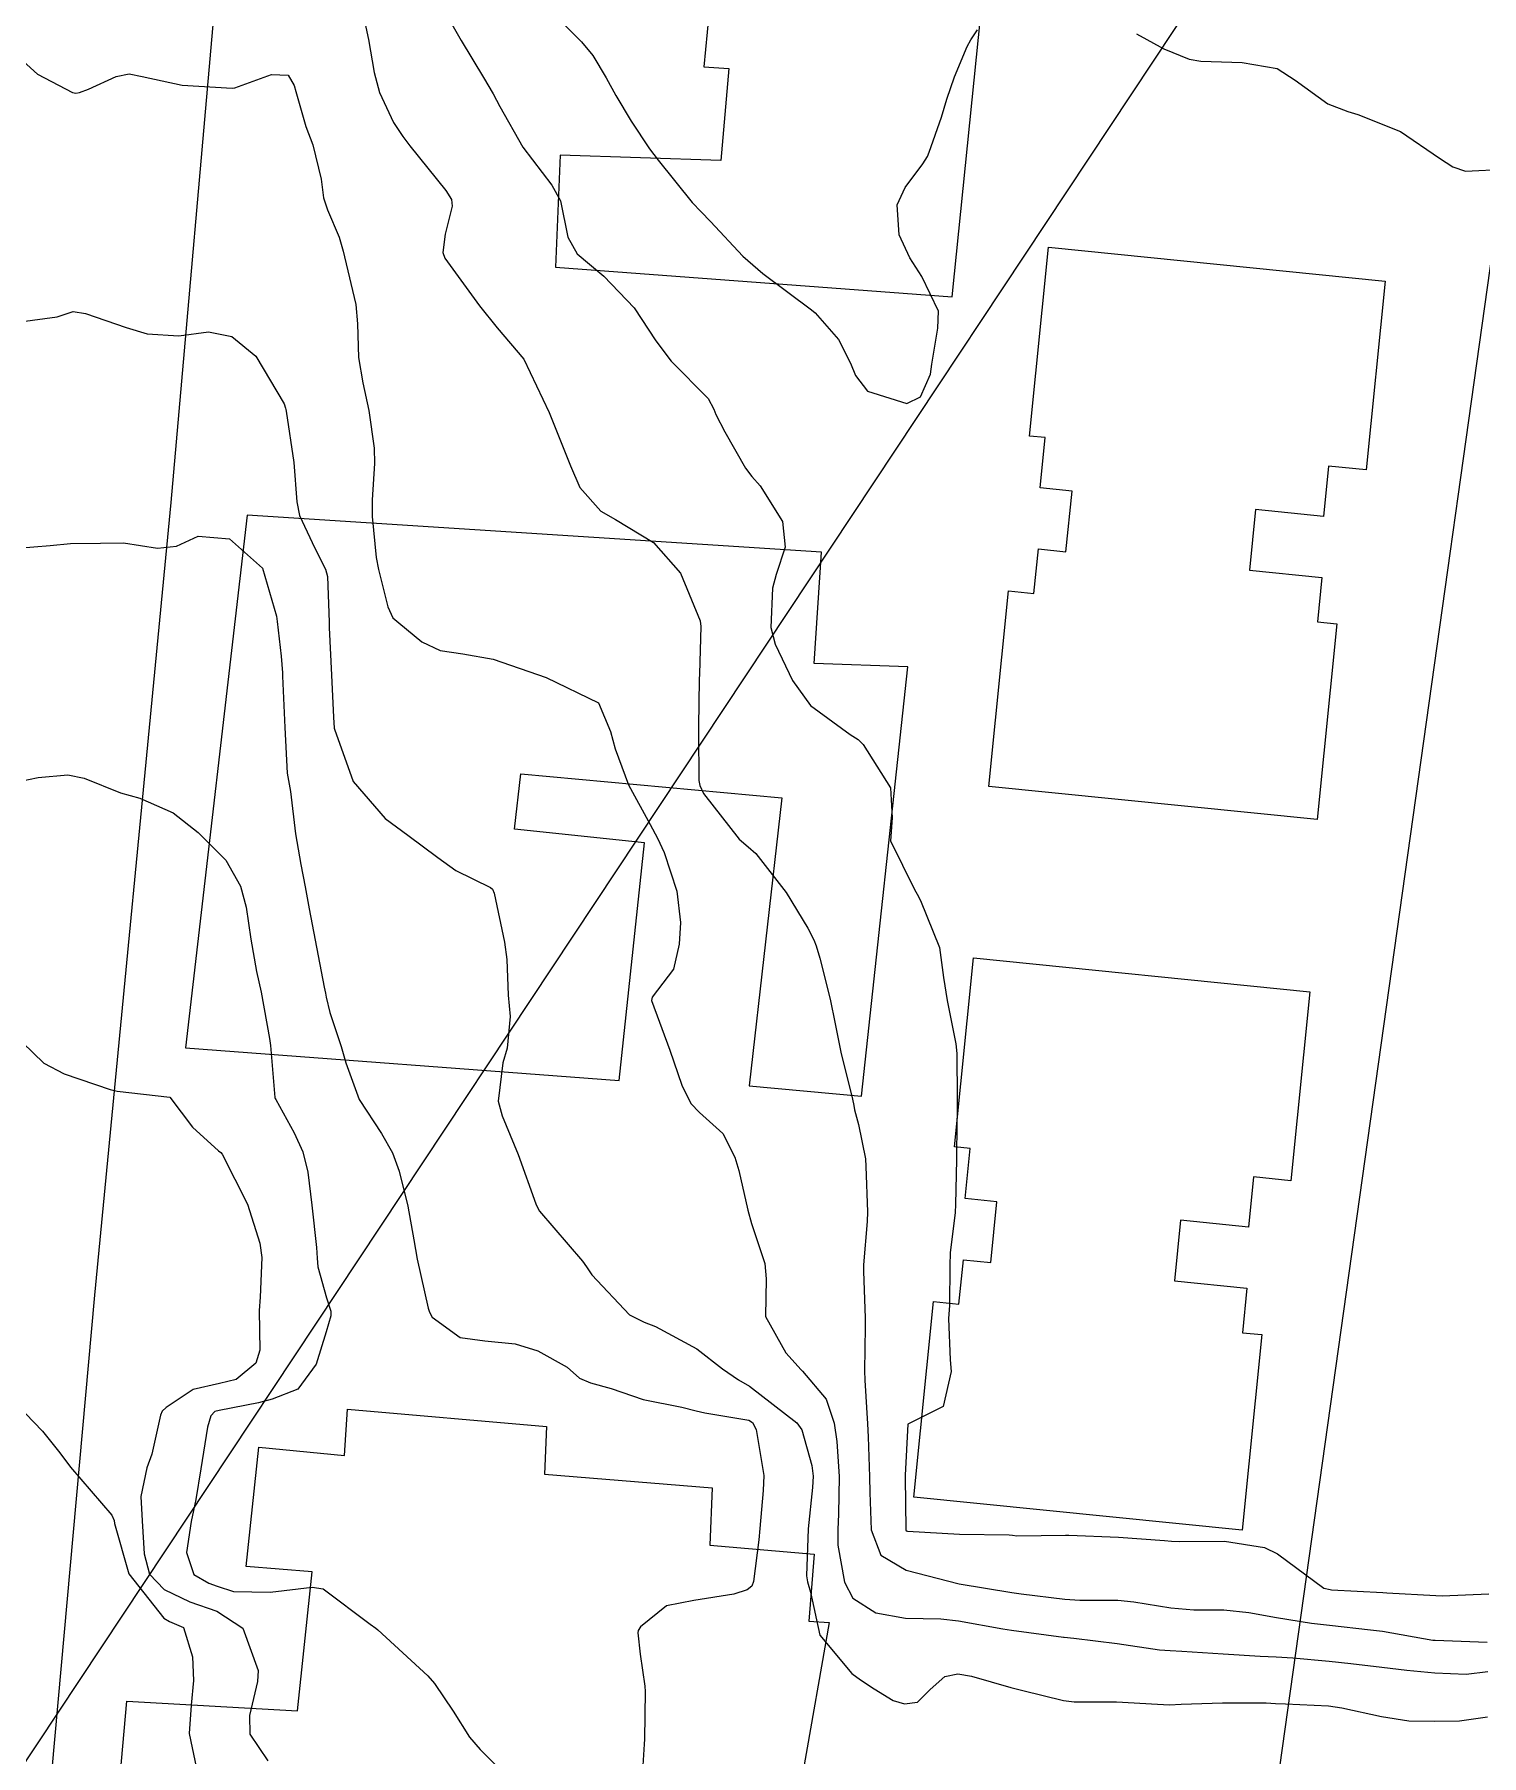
# Model space of a CAD drawing. Header units: metres. Extents: x 298520 to 308411, y 7433745 to 7450750.
# Drawn here: x 304179.2 to 304233.8, y 7439830 to 7439895 of the extents above; entities that cross this region are included whole.
import ezdxf

# ---------------------------------------------------------------- set-up
doc = ezdxf.new("R2010")
doc.units = ezdxf.units.M
doc.header["$LTSCALE"] = 10
doc.linetypes.add('CONTINUO', pattern=[0])
for name, color, linetype in [('Curvas de Nivel 1m', 11, 'Continuous'), ('Curvas de Nivel 5m', 15, 'Continuous'), ('Edificações', 30, 'Continuous'), ('TEXTO', 45, 'Continuous'), ('Vias Primárias', 230, 'Continuous')]:
    doc.layers.add(name, color=color, linetype=linetype)

msp = doc.modelspace()

# ---------------------------------------------------------------- linework, layer by layer
at = {"layer": 'Curvas de Nivel 1m', "flags": 128}
for points, elevation in [([(304191.523, 7439896.062), (304191.805, 7439894.78), (304192.02, 7439893.528), (304192.224, 7439892.775), (304192.752, 7439891.643), (304193.094, 7439891.113), (304193.366, 7439890.761), (304194.718, 7439889.077), (304194.933, 7439888.738), (304194.961, 7439888.487), (304194.7, 7439887.431), (304194.613, 7439886.741), (304194.69, 7439886.521), (304195.997, 7439884.727), (304196.655, 7439883.892), (304197.67, 7439882.71), (304198.623, 7439880.7), (304199.433, 7439878.687), (304199.78, 7439877.877), (304200.576, 7439876.979), (304201.123, 7439876.664), (304202.56, 7439875.801), (304203.582, 7439874.64), (304204.316, 7439872.841), (304204.344, 7439872.632), (304204.296, 7439870.841), (304204.286, 7439870.632), (304204.259, 7439868.85), (304204.254, 7439868.632), (304204.265, 7439866.822), (304204.308, 7439866.631), (304204.448, 7439866.321), (304205.795, 7439864.609), (304206.133, 7439864.318), (304206.418, 7439864.059), (304207.571, 7439862.588), (304208.39, 7439861.242), (304208.613, 7439860.805), (304208.705, 7439860.575), (304208.841, 7439860.108), (304209.233, 7439858.567), (304209.418, 7439857.638), (304209.625, 7439856.561), (304210.067, 7439854.794), (304210.116, 7439854.553), (304210.14, 7439854.392), (304210.296, 7439853.832), (304210.556, 7439852.547), (304210.576, 7439852.251), (304210.633, 7439850.546), (304210.628, 7439850.175), (304210.49, 7439848.547), (304210.485, 7439848.293), (304210.543, 7439846.547), (304210.551, 7439846.203), (304210.526, 7439844.547), (304210.533, 7439844.193), (304210.632, 7439842.545), (304210.656, 7439842.047), (304210.709, 7439840.544), (304210.726, 7439839.952), (304210.78, 7439838.543), (304211.142, 7439837.583), (304212.098, 7439837.017), (304214.093, 7439836.51), (304216.088, 7439836.173), (304216.44, 7439836.124), (304218.085, 7439835.927), (304218.644, 7439835.895), (304220.085, 7439835.883), (304220.692, 7439835.822), (304222.081, 7439835.598), (304222.954, 7439835.527), (304224.08, 7439835.52), (304225.025, 7439835.429), (304226.076, 7439835.232), (304227.394, 7439835.026), (304228.072, 7439834.941), (304229.622, 7439834.772), (304230.069, 7439834.715), (304231.972, 7439834.383), (304232.064, 7439834.375), (304234.026, 7439834.308)], 748), ([(304194.796, 7439895.616), (304195.3, 7439894.735), (304196.147, 7439893.348), (304196.514, 7439892.722), (304196.758, 7439892.244), (304197.632, 7439890.711), (304198.722, 7439889.28), (304199.044, 7439888.695), (304199.324, 7439887.315), (304199.683, 7439886.685), (304200.681, 7439885.85), (304201.829, 7439884.658), (304202.65, 7439883.405), (304203.227, 7439882.644), (304204.629, 7439881.232), (304204.832, 7439880.834), (304204.917, 7439880.626), (304205.255, 7439879.978), (304206.029, 7439878.608), (304206.274, 7439878.289), (304206.586, 7439877.938), (304207.43, 7439876.591), (304207.526, 7439875.623), (304207.189, 7439874.594), (304207.053, 7439874.08), (304206.991, 7439872.595), (304207.154, 7439871.956), (304207.807, 7439870.587), (304208.489, 7439869.653), (304209.984, 7439868.557), (304210.282, 7439868.363), (304210.469, 7439868.18), (304211.502, 7439866.54), (304211.565, 7439865.41), (304211.509, 7439864.539), (304212.405, 7439862.709), (304212.511, 7439862.529), (304212.639, 7439862.289), (304213.353, 7439860.52), (304213.503, 7439859.381), (304213.639, 7439858.517), (304213.97, 7439856.88), (304214.007, 7439856.513), (304214.023, 7439854.797), (304214.024, 7439854.513), (304213.999, 7439852.8), (304213.994, 7439852.513), (304213.964, 7439850.815), (304213.941, 7439850.513), (304213.759, 7439848.996), (304213.741, 7439848.515), (304213.725, 7439847.007), (304213.689, 7439846.515), (304213.752, 7439844.952), (304213.799, 7439844.514), (304213.486, 7439843.201), (304212.163, 7439842.53), (304212.062, 7439840.612), (304212.058, 7439840.531), (304212.084, 7439838.559), (304212.087, 7439838.53), (304212.094, 7439838.511), (304212.113, 7439838.502), (304212.148, 7439838.494), (304214.112, 7439838.379), (304215.984, 7439838.354), (304216.112, 7439838.34), (304216.269, 7439838.321), (304218.112, 7439838.343), (304218.229, 7439838.342), (304220.111, 7439838.27), (304221.841, 7439838.145), (304222.11, 7439838.118), (304222.412, 7439838.105), (304224.11, 7439838.113), (304225.622, 7439837.881), (304226.106, 7439837.633), (304227.853, 7439836.342), (304228.092, 7439836.287), (304228.148, 7439836.283), (304230.091, 7439836.179), (304230.238, 7439836.17), (304232.089, 7439836.059), (304232.327, 7439836.05), (304234.091, 7439836.123)], 747), ([(304198.798, 7439895.728), (304199.847, 7439894.684), (304200.276, 7439894.176), (304200.77, 7439893.334), (304201.139, 7439892.666), (304201.719, 7439891.695), (304202.414, 7439890.653), (304202.737, 7439890.222), (304204.021, 7439888.63), (304204.356, 7439888.272), (304204.706, 7439887.911), (304205.926, 7439886.608), (304206.683, 7439885.945), (304208.517, 7439884.581), (304208.662, 7439884.464), (304209.546, 7439883.46), (304209.996, 7439882.56), (304210.185, 7439882.103), (304210.632, 7439881.506), (304212.126, 7439881.037), (304212.631, 7439881.3), (304213.01, 7439882.156), (304213.066, 7439882.526), (304213.293, 7439883.887), (304213.322, 7439884.523), (304212.683, 7439885.84), (304212.23, 7439886.535), (304211.832, 7439887.408), (304211.756, 7439888.54), (304212.063, 7439889.193), (304212.728, 7439890.088), (304212.895, 7439890.365), (304212.964, 7439890.528), (304213.432, 7439891.844), (304213.633, 7439892.521), (304213.925, 7439893.365), (304214.4, 7439894.514), (304214.534, 7439894.765), (304214.792, 7439895.138)], 746), ([(304220.791, 7439894.996), (304221.821, 7439894.42), (304222.779, 7439894.042), (304223.223, 7439893.961), (304224.778, 7439893.913), (304226.092, 7439893.686), (304226.772, 7439893.249), (304228.014, 7439892.347), (304228.759, 7439892.061), (304229.145, 7439891.946), (304230.748, 7439891.306), (304232.22, 7439890.295), (304232.73, 7439889.973), (304233.207, 7439889.807), (304234.729, 7439889.881)], 746), ([(304178.773, 7439893.957), (304179.313, 7439893.476), (304180.367, 7439892.916), (304180.631, 7439892.781), (304180.761, 7439892.758), (304180.893, 7439892.777), (304181.23, 7439892.905), (304182.277, 7439893.386), (304182.769, 7439893.48), (304183.261, 7439893.376), (304184.765, 7439893.051), (304186.664, 7439892.941), (304186.764, 7439892.953), (304188.141, 7439893.454), (304188.769, 7439893.428), (304188.993, 7439893.045), (304189.06, 7439892.816), (304189.442, 7439891.501), (304189.697, 7439890.806), (304190.019, 7439889.505), (304190.1, 7439888.799), (304190.257, 7439888.345), (304190.698, 7439887.314), (304190.849, 7439886.788), (304190.903, 7439886.574), (304191.32, 7439884.783), (304191.384, 7439884.054), (304191.43, 7439882.782), (304191.589, 7439881.825), (304191.82, 7439880.778), (304192.02, 7439879.357), (304192.026, 7439878.776), (304191.946, 7439877.409), (304191.946, 7439876.776), (304192.095, 7439875.23), (304192.179, 7439874.774), (304192.529, 7439873.372), (304192.716, 7439872.958), (304192.946, 7439872.764), (304193.815, 7439872.049), (304194.513, 7439871.724), (304195.369, 7439871.594), (304196.51, 7439871.394), (304198.503, 7439870.7), (304200.489, 7439869.744), (304200.941, 7439868.665), (304201.115, 7439868.015), (304201.612, 7439866.658), (304202.431, 7439865.159), (304202.711, 7439864.647), (304202.962, 7439864.1), (304203.437, 7439862.64), (304203.573, 7439861.456), (304203.534, 7439860.638), (304203.309, 7439859.701), (304202.509, 7439858.648), (304202.486, 7439858.514), (304203.181, 7439856.642), (304203.628, 7439855.322), (304203.973, 7439854.633), (304204.3, 7439854.293), (304205.175, 7439853.5), (304205.631, 7439852.61), (304205.777, 7439852.107), (304206.123, 7439850.602), (304206.255, 7439850.102), (304206.764, 7439848.595), (304206.813, 7439848.009), (304206.782, 7439846.594), (304207.553, 7439845.226), (304208.133, 7439844.58), (304208.182, 7439844.534), (304209.075, 7439843.47), (304209.377, 7439842.562), (304209.474, 7439841.878), (304209.565, 7439840.559), (304209.546, 7439839.134), (304209.511, 7439838.559), (304209.511, 7439837.963), (304209.772, 7439836.563), (304210.087, 7439835.961), (304210.946, 7439835.412), (304212.073, 7439835.209), (304213.41, 7439835.179), (304214.072, 7439835.106), (304215.749, 7439834.804), (304216.067, 7439834.753), (304218.03, 7439834.493), (304218.063, 7439834.488), (304218.421, 7439834.456), (304220.061, 7439834.257), (304221.661, 7439834.018), (304222.059, 7439833.989), (304222.496, 7439833.968), (304224.058, 7439833.858), (304225.458, 7439833.77), (304226.057, 7439833.751), (304226.695, 7439833.715), (304228.055, 7439833.59), (304228.884, 7439833.502), (304230.053, 7439833.363), (304230.991, 7439833.245), (304232.052, 7439833.152), (304233.232, 7439833.097), (304234.052, 7439833.195)], 749), ([(304178.553, 7439875.58), (304179.785, 7439875.691), (304180.556, 7439875.756), (304181.683, 7439875.772), (304182.556, 7439875.791), (304183.838, 7439875.587), (304184.555, 7439875.666), (304185.374, 7439876.039), (304186.559, 7439875.937), (304187.804, 7439874.827), (304188.334, 7439873.013), (304188.353, 7439872.822), (304188.51, 7439871.515), (304188.558, 7439870.874), (304188.558, 7439870.819), (304188.563, 7439870.758), (304188.646, 7439868.817), (304188.74, 7439867.1), (304188.779, 7439866.815), (304188.855, 7439866.406), (304189.052, 7439864.811), (304189.246, 7439863.642), (304189.416, 7439862.805), (304189.57, 7439861.978), (304189.786, 7439860.799), (304190.128, 7439859.021), (304190.178, 7439858.793), (304190.205, 7439858.646), (304190.346, 7439858.067), (304190.766, 7439856.786), (304190.942, 7439856.165), (304191.45, 7439854.779), (304192.29, 7439853.497), (304192.711, 7439852.766), (304192.962, 7439852.077), (304193.292, 7439850.76), (304193.515, 7439849.486), (304193.646, 7439848.756), (304194.055, 7439846.911), (304194.105, 7439846.751), (304194.211, 7439846.565), (304195.265, 7439845.795), (304196.197, 7439845.674), (304197.338, 7439845.566), (304198.192, 7439845.303), (304199.305, 7439844.683), (304199.763, 7439844.26), (304200.177, 7439844.091), (304200.956, 7439843.881), (304202.171, 7439843.46), (304203.63, 7439843.174), (304204.167, 7439843.038), (304204.495, 7439842.954), (304206.164, 7439842.68), (304206.296, 7439842.599), (304206.429, 7439842.328), (304206.721, 7439840.594), (304206.704, 7439840.025), (304206.575, 7439838.595), (304206.541, 7439838.164), (304206.334, 7439836.598), (304206.268, 7439836.422), (304206.09, 7439836.284), (304205.593, 7439836.113), (304204.085, 7439835.879), (304203.048, 7439835.675), (304202.075, 7439834.885), (304201.984, 7439834.741), (304201.963, 7439834.651), (304202.061, 7439833.856), (304202.233, 7439832.648), (304202.248, 7439832.44), (304202.222, 7439830.648), (304202.212, 7439830.456), (304202.089, 7439828.649)], 751), ([(304178.612, 7439866.777), (304179.33, 7439866.927), (304180.454, 7439867.03), (304181.071, 7439866.904), (304182.445, 7439866.357), (304183.17, 7439866.151), (304184.434, 7439865.6), (304185.375, 7439864.85), (304186.413, 7439863.811), (304186.975, 7439862.834), (304187.185, 7439862.042), (304187.361, 7439860.83), (304187.578, 7439859.614), (304187.747, 7439858.826), (304188.071, 7439857.087), (304188.102, 7439856.822), (304188.271, 7439854.853), (304188.281, 7439854.82), (304188.302, 7439854.775), (304189.004, 7439853.523), (304189.323, 7439852.804), (304189.515, 7439852.042), (304189.659, 7439850.799), (304189.835, 7439849.2), (304189.863, 7439848.796), (304189.896, 7439848.461), (304190.218, 7439847.303), (304190.377, 7439846.788), (304190.383, 7439846.617), (304190.205, 7439846.02), (304189.824, 7439844.796), (304189.134, 7439843.85), (304188.173, 7439843.469), (304187.657, 7439843.339), (304186.166, 7439843.052), (304186.002, 7439843.006), (304185.851, 7439842.845), (304185.724, 7439842.412), (304185.481, 7439840.85), (304185.292, 7439839.686), (304185.108, 7439838.855), (304184.933, 7439837.689), (304185.209, 7439836.853), (304185.776, 7439836.531), (304186.089, 7439836.412), (304186.706, 7439836.215), (304188.087, 7439836.188), (304189.675, 7439836.382), (304190.088, 7439836.312), (304191.865, 7439834.982), (304192.074, 7439834.834), (304192.152, 7439834.769), (304194.047, 7439833.029), (304194.298, 7439832.746), (304194.994, 7439831.697), (304195.619, 7439830.726), (304196.016, 7439830.259), (304197.576, 7439828.704)], 752), ([(304178.744, 7439856.934), (304179.551, 7439856.148), (304180.321, 7439855.752), (304182.048, 7439855.161), (304182.315, 7439855.1), (304184.303, 7439854.87), (304185.166, 7439853.731), (304186.142, 7439852.842), (304186.224, 7439852.783), (304186.282, 7439852.716), (304187.237, 7439850.83), (304187.708, 7439849.358), (304187.774, 7439848.825), (304187.72, 7439847.323), (304187.678, 7439846.825), (304187.702, 7439845.321), (304187.552, 7439844.826), (304186.805, 7439844.212), (304186.181, 7439844.065), (304185.191, 7439843.841), (304184.167, 7439843.162), (304184.015, 7439843.022), (304183.95, 7439842.872), (304183.626, 7439841.397), (304183.442, 7439840.877), (304183.209, 7439839.797), (304183.266, 7439838.878), (304183.341, 7439837.637), (304183.544, 7439836.875), (304184.087, 7439836.287), (304185.055, 7439835.828), (304186.079, 7439835.471), (304187.065, 7439834.83), (304187.635, 7439833.238), (304187.609, 7439832.824), (304187.315, 7439831.542), (304187.32, 7439830.827), (304188.008, 7439829.83)], 753), ([(304178.854, 7439842.93), (304179.501, 7439842.265), (304180.148, 7439841.452), (304180.561, 7439840.906), (304182.116, 7439839.102), (304182.203, 7439838.889), (304182.216, 7439838.785), (304182.757, 7439836.883), (304184.076, 7439835.216), (304184.297, 7439835.088), (304184.826, 7439834.859), (304185.16, 7439833.75), (304185.193, 7439832.853), (304185.106, 7439831.926), (304185.036, 7439830.855), (304185.312, 7439829.542)], 754)]:
    msp.add_lwpolyline(points, dxfattribs=dict(at, elevation=elevation))
at = {"layer": 'Curvas de Nivel 5m', "elevation": 750, "flags": 128}
msp.add_lwpolyline([(304178.655, 7439884.127), (304180.057, 7439884.319), (304180.659, 7439884.512), (304181.122, 7439884.442), (304182.653, 7439883.915), (304183.446, 7439883.674), (304184.65, 7439883.596), (304185.759, 7439883.742), (304186.65, 7439883.565), (304187.557, 7439882.831), (304188.625, 7439881.031), (304188.672, 7439880.868), (304188.682, 7439880.819), (304188.692, 7439880.749), (304188.985, 7439878.814), (304189.101, 7439877.335), (304189.2, 7439876.811), (304189.775, 7439875.582), (304190.185, 7439874.795), (304190.258, 7439874.512), (304190.321, 7439872.793), (304190.325, 7439872.597), (304190.411, 7439870.791), (304190.479, 7439869.207), (304190.507, 7439868.79), (304190.514, 7439868.749), (304191.23, 7439866.782), (304192.432, 7439865.384), (304193.282, 7439864.761), (304194.415, 7439863.911), (304195.094, 7439863.424), (304196.403, 7439862.775), (304196.483, 7439862.719), (304196.55, 7439862.57), (304196.936, 7439860.714), (304197.019, 7439860.068), (304197.07, 7439858.713), (304197.148, 7439857.909), (304197.033, 7439856.713), (304196.87, 7439856.17), (304196.702, 7439854.716), (304196.852, 7439854.16), (304197.458, 7439852.708), (304198.12, 7439850.846), (304198.177, 7439850.701), (304198.261, 7439850.567), (304199.878, 7439848.675), (304200.025, 7439848.467), (304200.228, 7439848.163), (304201.657, 7439846.656), (304202.209, 7439846.383), (304202.639, 7439846.213), (304204.194, 7439845.369), (304205.158, 7439844.615), (304205.774, 7439844.201), (304206.177, 7439843.962), (304207.974, 7439842.582), (304208.16, 7439842.312), (304208.538, 7439840.966), (304208.586, 7439840.573), (304208.564, 7439840.146), (304208.392, 7439838.576), (304208.328, 7439836.809), (304208.374, 7439836.577), (304208.48, 7439836.185), (304208.84, 7439834.572), (304210.051, 7439833.118), (304210.378, 7439832.886), (304210.883, 7439832.547), (304211.599, 7439832.097), (304212.037, 7439831.974), (304212.524, 7439832.039), (304212.999, 7439832.52), (304213.552, 7439833.011), (304214.049, 7439833.114), (304214.567, 7439833.021), (304216.044, 7439832.592), (304216.498, 7439832.475), (304218.039, 7439832.107), (304218.436, 7439832.059), (304220.039, 7439832.053), (304221.581, 7439831.96), (304222.038, 7439831.943), (304222.479, 7439831.965), (304224.039, 7439832.021), (304225.686, 7439832.012), (304226.039, 7439831.995), (304226.415, 7439831.981), (304228.038, 7439831.897), (304228.542, 7439831.831), (304230.035, 7439831.504), (304231.069, 7439831.34), (304232.033, 7439831.32), (304232.982, 7439831.332), (304234.035, 7439831.485)], dxfattribs=at)
at = {"layer": 'Edificações'}
for points in [[(304198.856, 7439886.187), (304213.834, 7439885.065), (304214.918, 7439895.722), (304215.399, 7439897.964), (304216.08, 7439897.724), (304217.402, 7439901.686), (304210.03, 7439902.261), (304209.108, 7439898.178), (304204.897, 7439898.336), (304204.454, 7439893.75), (304205.398, 7439893.678), (304205.096, 7439890.214), (304199.034, 7439890.414)], [(304184.901, 7439856.727), (304201.267, 7439855.503), (304202.216, 7439864.466), (304197.314, 7439864.979), (304197.551, 7439867.072), (304207.4, 7439866.159), (304206.175, 7439855.301), (304210.405, 7439854.906), (304212.158, 7439871.108), (304208.627, 7439871.232), (304208.901, 7439875.429), (304187.228, 7439876.827)]]:
    msp.add_lwpolyline(points, close=True, dxfattribs=at)
for points in [[(304218.128, 7439875.45), (304218.128, 7439875.45), (304218.355, 7439877.738), (304217.149, 7439877.859), (304217.34, 7439879.754), (304216.752, 7439879.813), (304217.469, 7439886.94), (304230.168, 7439885.663), (304229.451, 7439878.536), (304228.039, 7439878.678), (304227.849, 7439876.783), (304225.277, 7439877.042), (304225.049, 7439874.754), (304227.788, 7439874.479), (304227.62, 7439872.8), (304228.346, 7439872.727), (304227.604, 7439865.346), (304215.22, 7439866.591), (304215.962, 7439873.972), (304216.92, 7439873.876), (304217.089, 7439875.555), (304218.128, 7439875.45)], [(304215.295, 7439848.631), (304215.295, 7439848.631), (304215.522, 7439850.918), (304214.317, 7439851.039), (304214.507, 7439852.934), (304213.919, 7439852.994), (304214.636, 7439860.121), (304227.335, 7439858.844), (304226.618, 7439851.717), (304225.206, 7439851.859), (304225.016, 7439849.964), (304222.444, 7439850.222), (304222.217, 7439847.935), (304224.956, 7439847.66), (304224.787, 7439845.981), (304225.513, 7439845.908), (304224.771, 7439838.527), (304212.387, 7439839.772), (304213.129, 7439847.153), (304214.088, 7439847.057), (304214.256, 7439848.735), (304215.295, 7439848.631)], [(304182.215, 7439826.84), (304182.688, 7439832.078), (304189.119, 7439831.715), (304189.672, 7439836.961), (304187.187, 7439837.155), (304187.666, 7439841.662), (304190.902, 7439841.343), (304191.016, 7439843.096), (304198.52, 7439842.437), (304198.451, 7439840.639), (304204.769, 7439840.134), (304204.681, 7439837.965), (304208.623, 7439837.624), (304208.418, 7439835.097), (304209.193, 7439835.052), (304208.19, 7439829.392)]]:
    msp.add_lwpolyline(points, dxfattribs=at)
at = {"layer": 'TEXTO', "linetype": 'CONTINUO'}
for points in [[(304235.983, 7439915.933, 0), (304120.931, 7439742.51, 0)], [(304238.144, 7439914.826, 0), (304216.632, 7439761.573, 0)]]:
    msp.add_polyline3d(points, dxfattribs=at)
at = {"layer": 'Vias Primárias'}
msp.add_lwpolyline([(304176.713, 7439792.642), (304179.401, 7439824.343), (304181.479, 7439847.396), (304184.351, 7439877.304), (304186.124, 7439897.489, 0.027071), (304186.246, 7439901.112, 0.135059), (304183.741, 7439909.534, 0.009533), (304177.811, 7439918.651, 0.122879)], format="xyb", dxfattribs=at)

doc.saveas('drawing.dxf')
